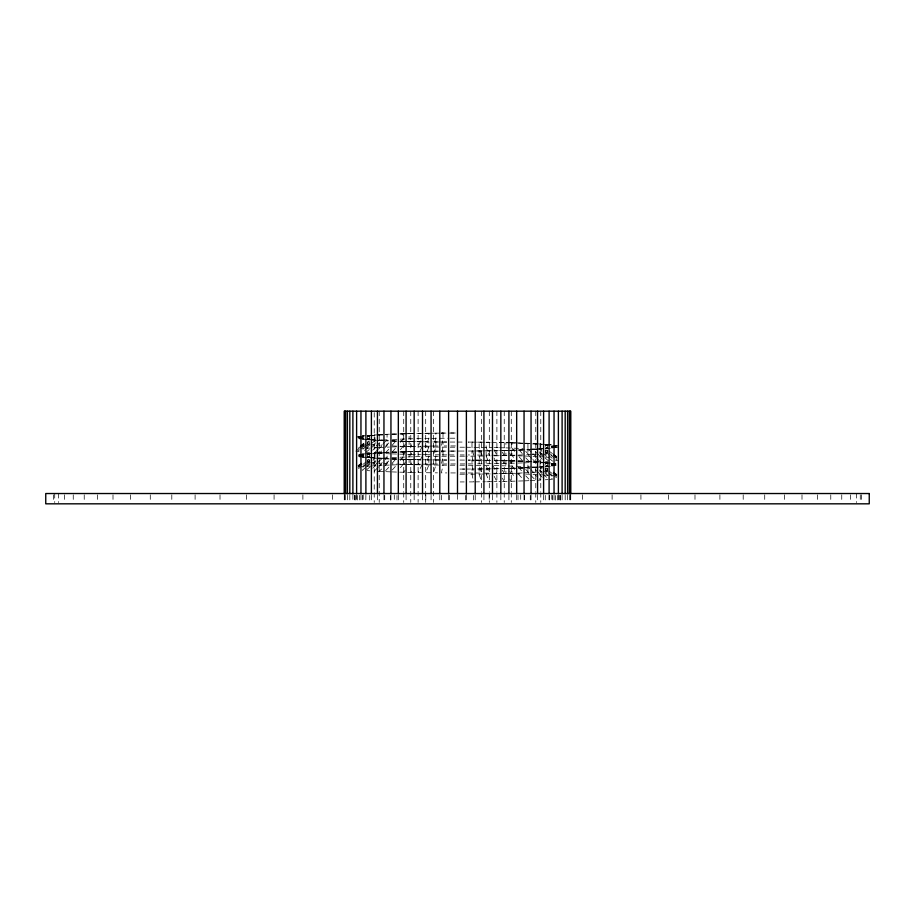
<?xml version="1.0" encoding="UTF-8"?>
<svg xmlns="http://www.w3.org/2000/svg" width="915" height="915" viewBox="0 0 915 915"><rect width="100%" height="100%" fill="white"/><g stroke="black" fill="none" stroke-linecap="round" stroke-linejoin="round"><path stroke-width="0.69" stroke-dasharray="4.58 3.43" d="M429.581 446.097L433.47 446.04L435.872 438.319L435.872 433.172L443.009 433.104L443.009 438.251L441.396 445.971L446.749 445.948M429.581 464.111L433.47 464.054L435.872 456.333L435.872 451.187L443.009 451.118L443.009 456.265L441.396 463.985L446.749 463.962M421.895 446.2L425.692 446.143L428.872 438.422L428.872 433.275L425.692 433.275L430.874 433.207M421.895 454.641L425.692 454.709L428.872 446.989L428.872 441.842L414.438 441.648M421.895 464.214L425.692 464.157L428.872 456.436L428.872 451.289L435.872 451.187L429.581 451.244M422.044 446.863L418.109 454.583L420.637 454.629M414.438 464.351L418.109 464.271L422.044 456.551L446.623 456.253M391.917 446.955L410.766 446.406L412.768 443.1M399.683 454.149L410.766 454.435L412.768 451.129M391.917 464.969L410.766 464.42L412.768 461.114M399.683 472.163L410.766 472.449L412.768 469.143M403.721 446.589L405.254 444.381M403.721 454.263L405.254 452.056M403.721 464.603L405.254 462.395M403.721 472.277L405.254 470.07M400.45 442.368L403.046 439.063L403.046 433.916L415.444 433.538M400.45 449.654L403.046 446.348L403.046 441.202L400.187 441.087M400.45 460.382L403.046 457.077L403.046 451.93L412.905 451.621M400.45 467.668L403.046 464.363L403.046 459.216L391.986 458.758M392.318 445.067L397.327 439.28L391.986 439.52M392.318 451.918L396.492 447.092M392.318 463.082L396.492 458.255M392.318 469.933L396.492 465.106M385.627 446.268L389.264 442.414M385.627 452.639L391.082 446.852M385.627 464.282L389.264 460.428M385.627 470.653L389.264 466.799M374.224 447.778L379.222 447.504L382.161 444.599M383.145 443.638L387.056 439.783L387.056 434.636L383.145 434.636M377.346 450.18L374.224 453.074L379.222 453.348L384.117 448.522M385.101 447.561L387.056 445.628L387.056 440.481M370.85 466.01L379.222 465.518L384.117 460.691M385.101 459.719L387.056 457.797L387.056 452.651L383.145 452.651M377.346 468.194L374.224 471.088L379.222 471.362L384.117 466.536M385.101 465.575L387.056 463.642L387.056 458.495L383.671 458.289M376.305 445.845L381.509 441.019M378.387 449.208L382.55 445.353L378.513 445.056M374.224 465.792L377.346 462.899M378.387 461.926L382.55 458.072L378.513 458.369M378.387 467.222L382.55 463.367L378.513 463.07M372.657 445.502L375.585 442.929M372.657 450.203L377.529 445.914M372.657 463.516L375.585 460.943M372.657 468.217L375.585 465.644M369.854 444.942L365.783 448.373L362.397 448.705M370.872 444.084L374.956 440.653L372.92 440.87M365.783 452.468L369.854 449.036M370.872 448.178L374.956 444.747L374.956 435.506L362.397 435.837L369.191 435.837M366.801 465.529L371.902 461.24M372.92 460.382L374.956 458.667L371.913 458.998M366.801 469.624L371.902 465.335M372.92 464.477L374.956 462.761L374.956 453.52L367.087 453.52M364.513 446.989L369.797 442.7M364.513 450.432L369.797 446.143M362.397 466.719L365.565 464.145M366.629 463.287L369.797 460.714M365.565 467.588L362.397 470.161L365.783 470.482M366.629 466.73L369.797 464.157M362.866 446.463L366.126 443.889M367.212 443.032L369.385 441.316L367.418 441.648M362.866 449.242L366.126 446.669M367.212 445.811L369.385 444.095L369.385 436.169L362.397 436.169M362.866 464.477L366.126 461.903M367.212 461.046L369.385 459.33L367.418 459.662M362.866 467.256L366.126 464.683M367.212 463.825L369.385 462.109L369.385 454.183L359.595 454.183M360.739 446.795L364.079 444.221M359.629 449.757L357.41 451.472L359.595 451.816M360.739 448.899L364.079 446.326M358.52 466.524L361.86 463.951M358.52 468.629L361.86 466.055M360.35 446.291L363.735 443.718M355.832 451.129L359.218 448.556M360.35 447.698L363.735 445.125M358.085 466.021L361.482 463.447M358.085 467.428L361.482 464.854M360.579 445.777L363.998 443.203M358.303 448.201L361.722 445.628M358.303 465.506L361.722 462.933M358.303 466.215L361.722 463.642M360.281 446.131L363.713 443.558M357.994 465.861L361.425 463.287M369.385 436.169L367.418 436.501L367.418 443.752L369.385 444.095M369.385 454.183L367.418 454.515L367.418 461.766L369.385 462.109M547.582 447.618L545.615 447.95L552.603 447.95M545.615 453.097L547.582 452.765L547.582 445.514L545.615 445.17L545.615 453.097L547.788 454.812M547.582 465.632L545.615 465.964L552.603 465.964M545.615 471.111L547.582 470.779L547.582 463.528L545.615 463.184L545.615 471.111L547.788 472.826M555.405 460.817L557.59 460.485L555.371 458.77M371.913 435.837L374.956 435.506M371.913 453.851L374.956 453.52M542.08 448.396L540.044 448.613L547.913 448.613M547.913 444.518L540.044 444.518L540.044 453.76L542.08 453.543M542.08 466.41L540.044 466.627L547.913 466.627M547.913 462.532L540.044 462.532L540.044 471.774L542.08 471.557M549.217 479.494L552.603 479.163L549.435 476.589M367.098 435.403L374.75 435.208M367.098 448.27L369.729 448.076M367.098 453.417L374.75 453.222M545.271 448.91L547.902 448.716M367.098 466.284L369.729 466.09M545.271 461.778L547.902 461.583M545.271 466.925L547.902 466.73M545.271 479.792L547.902 479.597M378.513 435.208L382.55 434.911L374.224 434.911L384.712 434.373M378.513 440.355L382.55 440.058M378.513 453.222L382.55 452.925L370.85 453.142M536.487 448.91L532.45 449.208L544.15 448.99M536.487 454.057L532.45 454.355L536.613 458.221M536.487 466.925L532.45 467.222L544.15 467.005M536.487 472.071L532.45 472.369L536.613 476.235M383.671 439.989L387.056 439.783M383.671 452.856L387.056 452.651M383.671 458.003L387.056 457.797M531.855 458.495L527.944 454.629L527.944 449.482L531.329 449.276M531.329 454.423L524.238 454.824M374.224 452.925L381.967 452.513M533.033 449.62L540.776 449.208M533.033 462.487L540.776 462.075L537.654 459.181M533.033 467.634L540.776 467.222M530.288 480.627L540.776 480.089L537.654 477.195M524.238 467.691L531.855 467.496M524.238 472.838L527.944 472.643L529.899 474.576M379.222 447.504L389.458 447.046M379.222 465.518L381.967 465.38M391.986 434.373L397.327 434.133L391.986 434.133M391.986 452.387L403.046 451.93L400.621 451.93M523.014 449.745L517.673 449.986L529.099 449.791L526.651 449.745M391.986 457.534L412.905 456.768M523.014 454.892L502.095 455.659M523.014 467.759L517.673 468L524.352 468M517.673 473.147L523.014 472.906M389.458 434.179L385.901 434.328L388.349 434.373M385.901 452.342L389.458 452.193M384.712 465.255L389.458 465.06M529.099 462.658L524.352 462.853L518.508 456.105M525.542 467.954L529.099 467.805L526.651 467.759M524.352 480.867L529.099 480.672M400.187 434.019L403.046 433.916L398.208 433.916M400.187 439.166L415.444 438.685M514.813 450.1L502.095 450.512M514.813 468.114L499.556 468.594M514.813 473.261L499.556 473.741M391.917 434.087L415.662 433.447M391.917 452.101L413.214 451.507M523.083 450.031L499.338 450.672M518.004 463.07L523.083 462.899M523.083 468.045L501.786 468.64M523.083 480.913L501.786 481.507M501.786 463.493L515.317 463.15M443.009 433.104L441.396 433.104L446.749 432.978M416.76 433.516L420.728 433.424M416.76 438.662L422.044 438.537L418.109 446.257L420.637 446.223M415.444 451.553L420.728 451.438M494.272 450.695L498.24 450.603M415.444 456.699L420.728 456.585M494.272 455.842L499.556 455.727M492.956 468.743L498.24 468.617M498.24 473.764L492.956 473.89L496.891 481.61L500.562 481.53M410.766 446.406L415.662 446.314M414.438 451.484L420.637 451.37M410.766 464.42L413.214 464.374M494.363 463.631L500.562 463.516M494.363 468.777L500.562 468.663M424.777 433.344L428.872 433.275M424.777 438.491L428.872 438.422M422.044 451.404L428.872 451.289L421.895 451.347M490.223 450.775L471.991 451.015L471.991 456.162L473.604 463.882L468.251 463.905M493.105 450.786L486.128 450.843L486.128 455.99L490.223 455.922M493.105 481.667L489.308 481.725L486.128 474.004L486.128 468.857L490.223 468.789M486.128 474.004L490.223 473.936M423.165 433.31L418.109 433.39L420.728 433.39M494.363 450.763L496.891 450.729L494.272 450.729M418.109 464.271L420.637 464.237M486.711 463.745L493.105 463.653M486.711 468.892L493.105 468.8M494.363 481.645L496.891 481.61M431.674 433.23L440.081 433.115M431.674 438.376L449.025 438.216M483.326 456.036L465.975 456.196M483.326 468.903L471.991 469.029L471.991 474.176L473.604 481.896L468.251 481.919M483.326 474.05L465.975 474.21M425.692 446.143L428.289 446.108M425.692 451.289L428.289 451.255M474.919 451.004L485.419 450.889M486.711 450.878L489.308 450.843M425.692 464.157L428.289 464.122M477.561 463.848L485.419 463.756M477.561 468.995L485.419 468.903M474.919 481.885L485.419 481.77M486.711 481.759L489.308 481.725M433.47 446.04L440.081 445.982M433.47 451.187L437.439 451.152M433.47 464.054L437.439 464.019M441.396 433.104L456.288 433.058M443.009 451.118L441.396 451.118L447.709 451.095M468.377 451.026L473.604 451.015L471.991 451.015M465.975 469.063L473.604 469.029L471.991 469.029M441.396 451.118L456.288 451.072M450.786 451.095L456.162 451.072M450.226 438.216L456.288 438.205M450.775 445.937L457.5 445.925M457.5 451.072L464.774 451.049L462.601 451.049M450.226 456.23L456.288 456.219M459.925 456.208L464.774 456.196M450.775 463.951L456.15 463.939M460.188 463.928L465.575 463.916M459.925 469.075L465.575 469.063M459.925 474.222L464.774 474.21M460.188 481.942L464.225 481.931M410.766 433.538L413.1 433.538M403.721 433.721L409.097 433.721L409.097 438.868M379.222 434.636L381.829 434.636M357.41 436.501L361.162 436.501M358.371 436.855L363.449 436.855M357.445 437.198L361.299 437.198M358.428 437.553L363.575 437.553M360.007 437.908L363.861 437.908M358.371 438.262L363.449 438.262M359.904 438.605L363.667 438.605M359.595 438.948L369.385 438.948L367.418 438.605M362.397 439.28L369.191 439.28M367.087 439.6L374.956 439.6L371.913 439.28M372.233 439.909L374.75 439.909M370.85 439.978L382.55 440.207L378.513 439.909M374.224 440.207L384.449 440.481M388.349 440.744L385.924 440.744L389.458 440.927M391.986 440.984L397.327 440.984L391.986 440.744M400.621 441.202L412.905 441.499M399.683 441.282L409.097 441.396L409.097 446.543L420.728 446.829M403.721 441.396L415.444 441.568M421.895 441.773L428.872 441.842M486.711 455.11L489.308 455.144L486.128 447.424L486.128 442.277L489.308 442.277L468.377 442.094M499.556 442.551L523.083 443.1M511.279 442.723L502.095 442.62M516.792 442.917L505.904 442.723L505.904 447.87L523.014 448.522M523.014 443.135L517.673 443.135L523.014 443.375M526.651 443.375L529.076 443.375M524.238 443.443L531.855 443.638M533.171 443.638L540.776 443.912L532.45 443.912L536.487 444.21M540.25 444.21L542.767 444.21M545.809 444.839L552.603 444.839L545.271 444.21M545.615 445.17L552.603 445.17M553.838 445.514L557.59 445.514M551.551 445.857L556.629 445.857M553.701 446.211L557.555 446.211M551.425 446.566L556.583 446.566M551.139 446.92L554.993 446.92M551.551 447.263L556.629 447.263M553.838 447.618L557.59 447.618M545.809 448.281L552.603 448.281M537.745 448.91L542.767 448.91M527.944 449.482L531.855 449.482M533.171 449.482L535.778 449.482M516.792 450.203L511.954 450.203L511.954 455.35L514.55 458.667M511.279 450.397L505.904 450.397L505.904 455.544M499.556 450.58L504.234 450.58M481.53 450.946L479.128 450.946L479.128 456.093L481.53 463.813M418.109 451.404L420.728 451.404M410.766 451.553L413.1 451.553M403.721 451.736L409.097 451.736L409.097 456.882M391.986 452.147L397.327 452.147M384.712 452.387L388.349 452.387M379.222 452.651L381.829 452.651M362.397 453.851L369.191 453.851M359.904 454.515L363.667 454.515M358.371 454.869L363.449 454.869M360.007 455.213L363.861 455.213M358.428 455.567L363.575 455.567M360.007 455.922L363.861 455.922M358.371 456.276L363.449 456.276M359.904 456.619L363.667 456.619M359.595 456.962L369.385 456.962L367.418 456.619M362.397 457.294L369.191 457.294M367.087 457.614L374.956 457.614L371.913 457.294M374.75 457.923L367.098 457.717M378.513 457.923L382.55 458.221L374.224 458.221L381.829 458.495M383.145 458.495L387.056 458.495M388.349 458.758L379.222 458.495M391.986 458.998L397.327 458.998M400.621 459.216L412.905 459.513M399.683 459.296L409.097 459.41L409.097 464.557L412.905 464.66M403.721 459.41L413.1 459.582M420.728 459.73L418.109 459.73L423.165 459.81M430.874 472.781L425.692 472.723L428.872 465.003L428.872 459.856L425.692 459.856L446.623 460.039M484.126 473.101L489.308 473.158L486.128 465.438L486.128 460.291L489.308 460.291L468.377 460.108M494.272 460.417L496.891 460.417L491.835 460.337M501.9 460.565L515.317 460.851M511.279 460.737L502.095 460.634M514.379 460.931L505.904 460.737L505.904 465.884L523.014 466.536M514.55 469.384L511.954 466.078L511.954 460.931L523.014 461.149M526.651 461.389L540.776 461.926L532.45 461.926L536.487 462.224M529.899 468.732L527.944 466.799L527.944 461.652L531.855 461.652M533.171 461.652L535.778 461.652M540.25 462.224L547.902 462.43M545.809 462.853L552.603 462.853M545.615 463.184L555.405 463.184M551.333 463.528L555.096 463.528M551.551 463.871L556.629 463.871M551.139 464.225L554.993 464.225M551.425 464.58L556.572 464.58M551.139 464.934L554.993 464.934M551.551 465.278L559.168 465.278M551.333 465.632L555.096 465.632M545.809 466.295L552.603 466.295M540.25 466.925L542.767 466.925M533.171 467.496L535.778 467.496M516.792 468.217L511.954 468.217L511.954 473.364L514.55 476.681M511.279 468.411L505.904 468.411L505.904 473.558M501.9 468.594L504.234 468.594M494.272 468.743L496.891 468.743M481.53 468.96L479.128 468.96L479.128 474.107L481.53 481.828M486.128 468.857L489.308 468.857M462.601 469.063L464.774 469.063M450.226 442.048L456.288 442.059M457.5 442.059L464.774 442.071M450.226 447.195L456.288 447.206M459.925 447.206L464.774 447.218M449.425 454.915L456.15 454.927M460.188 454.927L464.225 454.938M450.226 460.062L456.288 460.073M459.925 460.073L465.575 460.085M450.226 465.209L456.288 465.22M459.925 465.22L464.774 465.232M450.775 472.929L456.15 472.941M460.188 472.941L473.604 472.998L471.991 465.278L471.991 460.131L473.604 460.131L468.251 460.096M446.749 442.037L441.396 442.002L446.623 442.025M468.251 442.082L473.604 442.117L471.991 442.117L471.991 447.263L473.604 454.984L468.251 454.949M446.749 454.904L441.396 454.869L443.009 447.149L443.009 442.002L429.581 441.888M446.749 460.051L441.396 460.016L443.009 460.016L443.009 465.163L441.396 472.883L446.749 472.918M446.623 447.172L431.674 447.023M465.975 447.229L492.956 447.549M468.377 465.255L492.956 465.563L496.891 473.284L491.835 473.204M446.623 465.186L422.044 464.877L418.109 472.598L423.165 472.678M477.561 442.151L481.53 442.185L479.128 442.185L479.128 447.332L481.53 455.052L485.419 455.098M440.081 441.991L433.47 441.934L435.872 441.934L435.872 447.08L433.47 454.801L440.081 454.858M477.561 455.018L481.53 455.052M474.919 460.142L481.53 460.199L479.128 460.199L479.128 465.346L481.53 473.066L474.919 473.009M440.081 460.005L433.47 459.948L435.872 459.948L435.872 465.094L433.47 472.815L437.439 472.849M425.692 441.842L428.289 441.876M425.692 454.709L430.874 454.766M491.835 442.322L498.24 442.517M418.109 441.716L420.637 441.762M491.835 455.19L500.562 455.338M450.775 432.932L456.15 433.024M486.128 442.277L490.223 442.357M424.777 446.909L428.872 446.989M486.128 460.291L492.956 460.417M422.044 459.73L428.872 459.856M499.338 442.448L504.234 442.551M410.766 441.568L413.214 441.613M501.786 455.373L523.083 455.967M410.766 454.435L415.662 454.538M499.338 460.462L504.234 460.565M410.766 459.582L415.662 459.685M499.338 473.329L523.083 473.981M410.766 472.449L415.662 472.552M416.76 441.602L420.728 441.682M494.272 447.584L498.24 447.664M494.272 460.451L499.556 460.565M415.444 459.582L420.728 459.696M494.272 465.598L499.556 465.712M415.444 464.728L420.728 464.843M499.556 447.698L505.904 447.87M502.095 465.781L505.904 465.884M409.097 446.543L400.187 446.234M409.097 464.557L391.986 463.905M391.917 441.019L396.996 441.202M391.917 453.886L396.996 454.069M518.004 460.931L523.083 461.114M391.917 459.033L396.996 459.216M391.917 471.9L396.996 472.083M514.813 443.032L511.954 442.917L511.954 448.064L514.55 451.37M525.542 443.192L535.778 443.638M529.099 456.196L524.352 456.002L518.508 449.254M385.901 453.657L390.648 453.851M525.542 461.206L529.099 461.343M385.901 458.804L389.458 458.941M525.542 474.073L530.288 474.256M385.901 471.671L390.648 471.865M391.986 445.891L397.327 446.131M517.673 461.149L523.014 461.389M379.222 440.481L381.967 440.607M533.033 456.379L544.15 457.008M379.222 453.348L381.967 453.474M533.033 474.393L544.15 475.022M379.222 471.362L384.712 471.625M527.944 443.638L527.944 448.785L531.329 448.99M527.944 461.652L531.329 461.858M527.944 466.799L531.329 467.005M383.671 463.436L387.056 463.642M536.487 449.357L532.45 449.059L536.613 452.925M536.487 467.371L532.45 467.073L536.613 470.939M365.783 439.6L369.729 439.909M545.271 457.077L549.217 457.386L545.146 453.954M367.098 452.57L369.729 452.776M545.271 475.091L547.902 475.297M367.098 470.584L369.729 470.79M540.044 444.518L542.08 444.736M542.08 449.883L540.044 449.665L544.128 453.097M371.913 444.427L374.956 444.747M540.044 462.532L543.087 462.853M543.087 468L540.044 467.679L542.08 469.395M371.913 462.441L374.956 462.761M547.582 450.66L545.615 450.317L547.788 452.033M547.582 468.674L545.615 468.331L547.788 470.047M553.575 472.3L557.006 474.874M553.278 453.932L556.697 456.505M553.278 454.641L556.697 457.214M553.278 471.946L556.697 474.519M553.278 472.655L556.697 475.228M549 451.004L552.397 453.577M553.518 454.435L556.915 457.008M553.518 455.842L556.915 458.415M553.518 472.449L556.915 475.022M553.518 473.856L556.915 476.429M553.14 454.949L556.48 457.523M550.922 455.338L554.261 457.912M553.14 472.964L556.48 475.537M553.14 475.068L556.48 477.641M548.874 452.891L552.134 455.464M548.874 455.67L552.134 458.243M548.874 470.905L552.134 473.478M548.874 473.684L552.134 476.257M545.203 451.701L550.487 455.99M543.087 453.428L548.371 457.717M549.435 458.575L552.603 461.149M545.203 469.715L548.371 472.289M549.435 473.147L552.603 475.72M545.203 473.158L548.371 475.731M540.044 453.76L544.128 457.191M545.146 458.049L549.217 461.48M543.098 470.253L548.199 474.542M540.044 471.774L542.08 473.49M543.098 474.347L548.199 478.637M539.415 451.93L544.288 456.219M539.415 456.631L542.343 459.204M539.415 469.944L542.343 472.517M539.415 474.645L542.343 477.218M537.654 453.886L540.776 456.779M537.654 471.9L540.776 474.794M527.944 448.785L531.855 452.651M532.839 453.611L535.778 456.505M532.839 459.456L535.778 462.35M530.883 469.692L535.778 474.519M530.883 475.548L535.778 480.364M525.736 451.415L530.288 456.242M525.736 457.786L529.373 461.652M525.736 469.429L529.373 473.295M525.736 475.8L529.373 479.666M518.508 467.268L522.682 472.094M518.508 474.119L522.682 478.934M509.747 453.382L511.279 455.59M509.747 461.069L511.279 463.265M509.747 471.397L511.279 473.604M509.747 479.083L511.279 481.279M502.232 452.113L504.234 455.418M502.232 460.131L504.234 463.447M502.232 470.127L504.234 473.432M502.232 478.145L504.234 481.462M494.077 449.757L496.891 455.27M494.077 458.072L496.891 463.596M486.128 455.99L489.308 463.711M861.53 494.809L861.53 502.541M860.283 494.809L860.283 502.541M856.554 493.528L856.554 502.541M850.367 494.809L850.367 502.541M841.754 494.809L841.754 502.541M830.774 494.809L830.774 502.541M817.495 494.809L817.495 502.541M801.998 494.809L801.998 502.541M784.372 494.809L784.372 502.541M764.723 494.809L764.723 502.541M743.197 494.809L743.197 502.541M719.899 494.809L719.899 502.541M694.988 494.809L694.988 502.541M668.602 494.809L668.602 502.541M640.923 494.809L640.923 502.541M612.112 494.809L612.112 502.541M582.352 494.809L582.352 502.541M570.731 495.267L570.731 502.392M570.377 495.267L570.377 502.392M569.336 495.267L569.336 502.392M567.597 495.267L567.597 502.392M565.184 495.267L565.184 502.392M562.107 495.267L562.107 502.392M560.438 495.495L560.438 502.438M560.117 495.381L560.117 502.449M559.168 495.267L559.168 502.392M558.39 495.267L558.39 502.392M557.59 495.381L557.59 502.449M555.405 495.495L555.405 502.438M554.044 495.267L554.044 502.392M552.603 495.392L552.603 502.449M551.814 494.809L551.814 502.541M549.217 495.29L549.217 502.472M549.103 495.267L549.103 502.392M545.271 495.347L545.271 502.449M543.601 495.267L543.601 502.392M540.776 411.178L540.776 491.378M540.776 492.659L540.776 502.438M537.562 495.267L537.562 502.392M535.778 411.178L535.778 491.401M535.778 492.659L535.778 502.438M531.043 495.267L531.043 502.392M530.288 495.381L530.288 502.461M527.944 467.496L527.944 472.643M524.352 495.312L524.352 502.472M524.055 495.267L524.055 502.392M520.704 494.809L520.704 502.541M518.004 495.244L518.004 502.404M516.666 495.267L516.666 502.392M511.279 411.178L511.279 491.458M511.279 492.556L511.279 502.449M508.912 495.267L508.912 502.392M504.234 411.178L504.234 491.389M504.234 492.636L504.234 502.438M500.837 495.267L500.837 502.392M496.891 411.178L496.891 491.332M496.891 492.716L496.891 502.438M492.487 495.267L492.487 502.392M489.308 411.178L489.308 491.389M489.308 492.67L489.308 502.438M489.205 494.809L489.205 502.541M483.932 495.267L483.932 502.392M481.53 411.178L481.53 491.447M481.53 492.636L481.53 502.449M475.217 495.267L475.217 502.392M473.604 495.415L473.604 502.449M466.387 495.267L466.387 502.392M465.575 495.404L465.575 502.449M457.5 494.809L457.5 502.541M449.425 495.278L449.425 502.415M448.613 495.267L448.613 502.392M441.396 495.29L441.396 502.415M439.783 495.267L439.783 502.392M433.47 411.178L433.47 502.415M431.068 495.267L431.068 502.392M425.795 494.809L425.795 502.541M425.692 411.178L425.692 502.404M422.513 495.267L422.513 502.392M418.109 411.178L418.109 502.415M414.163 495.267L414.163 502.392M410.766 411.178L410.766 502.415M406.088 495.267L406.088 502.392M403.721 411.178L403.721 491.481M403.721 492.613L403.721 502.449M398.334 495.267L398.334 502.392M396.996 495.461L396.996 502.438M394.296 494.809L394.296 502.541M390.945 495.267L390.945 502.392M390.648 495.484L390.648 502.438M384.712 495.255L384.712 502.426M383.957 495.267L383.957 502.392M379.222 411.178L379.222 502.415M377.438 495.267L377.438 502.392M374.224 412.562L374.224 502.415M371.399 495.267L371.399 502.392M369.729 495.438L369.729 502.449M365.897 495.267L365.783 502.438M363.186 494.809L363.186 502.541M362.397 495.255L362.397 502.415M360.956 495.267L360.956 502.392M359.595 495.324L359.595 502.404M357.41 495.415L357.41 502.449M356.61 494.809L356.61 502.541M355.832 495.495L355.832 502.438M354.883 495.244L354.883 502.415M354.562 495.324L354.562 502.404M352.893 494.809L352.893 502.541M349.816 495.267L349.816 502.392M347.403 495.267L347.403 502.392M345.664 495.267L345.664 502.392M344.623 495.267L344.623 502.392M344.269 495.267L344.269 502.392M332.648 494.809L332.648 502.541M302.888 494.809L302.888 502.541M274.077 494.809L274.077 502.541M246.398 494.809L246.398 502.541M220.012 494.809L220.012 502.541M195.101 494.809L195.101 502.541M171.803 494.809L171.803 502.541M150.277 494.809L150.277 502.541M130.628 494.809L130.628 502.541M113.002 494.809L113.002 502.541M97.505 494.809L97.505 502.541M84.226 494.809L84.226 502.541M73.246 494.809L73.246 502.541M64.633 494.809L64.633 502.541M58.446 493.528L58.446 502.541M54.717 493.528L54.717 502.541M53.47 494.809L53.47 502.541"/><path stroke-width="1.37" d="M570.731 493.848L570.731 411.178L344.269 411.178L344.269 493.848M570.377 411.178L570.377 493.848M569.336 411.178L569.336 493.848M567.597 411.178L567.597 493.848M565.184 411.178L565.184 493.848M562.107 411.178L562.107 493.848M558.39 411.178L558.39 493.848M554.044 411.178L554.044 493.848M549.103 411.178L549.103 493.848M543.601 411.178L543.601 493.848M537.562 411.178L537.562 493.848M531.043 411.178L531.043 493.848M524.055 411.178L524.055 493.848M516.666 411.178L516.666 493.848M508.912 411.178L508.912 493.848M500.837 411.178L500.837 493.848M492.487 411.178L492.487 493.848M483.932 411.178L483.932 493.848M475.217 411.178L475.217 493.848M466.387 411.178L466.387 493.848M457.5 411.178L457.5 493.848M448.613 411.178L448.613 493.848M439.783 411.178L439.783 493.848M431.068 411.178L431.068 493.848M422.513 411.178L422.513 493.848M414.163 411.178L414.163 493.848M406.088 411.178L406.088 493.848M398.334 411.178L398.334 493.848M390.945 411.178L390.945 493.848M383.957 411.178L383.957 493.848M377.438 411.178L377.438 493.848M371.399 411.178L371.399 493.848M365.897 411.178L365.897 493.848M360.956 411.178L360.956 493.848M356.61 411.178L356.61 493.848M352.893 411.178L352.893 493.848M349.816 411.178L349.816 493.848M347.403 411.178L347.403 493.848M345.664 411.178L345.664 493.848M344.623 411.178L344.623 493.848M869.25 493.528L45.75 493.528L45.75 503.822L869.25 503.822L869.25 493.528"/></g></svg>
